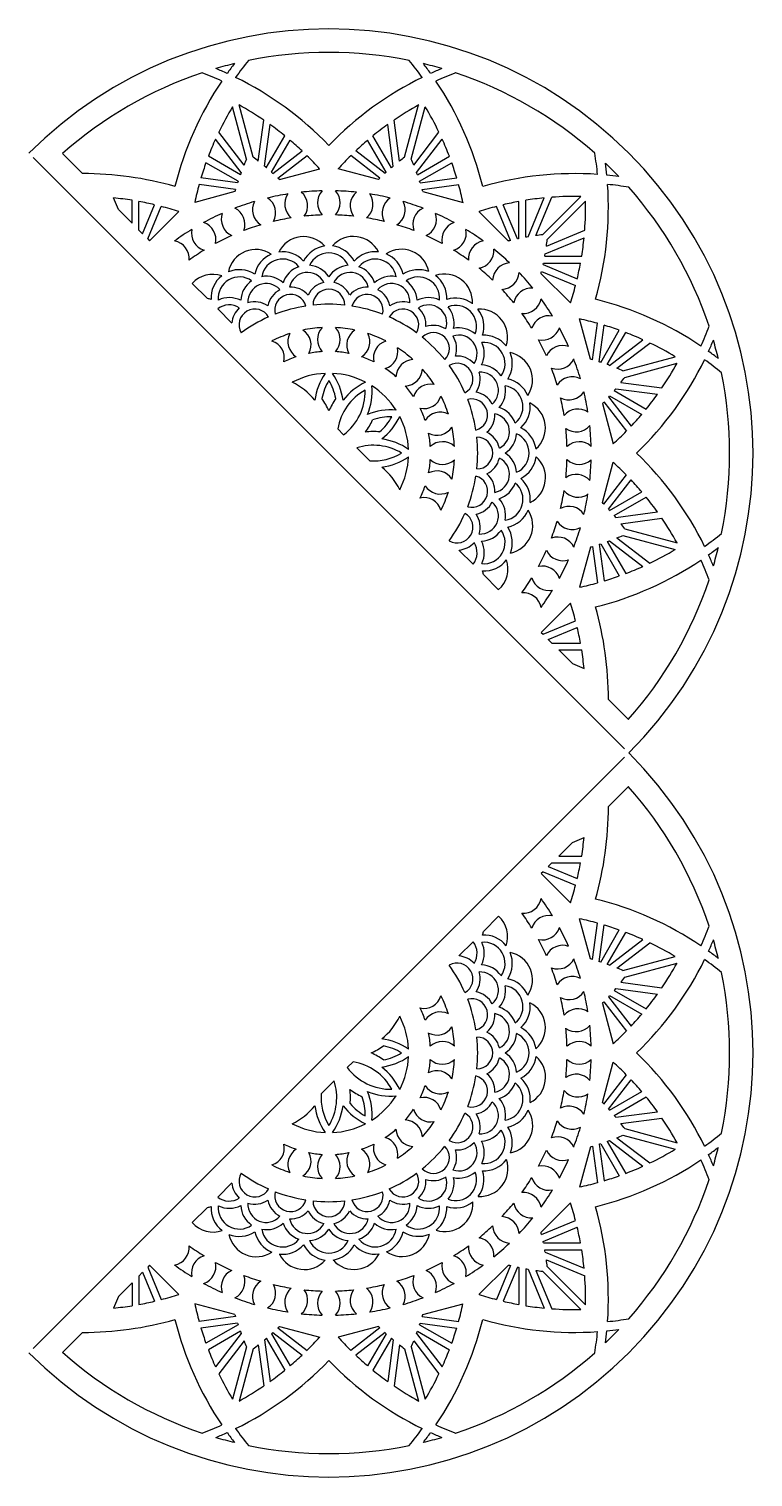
# Model space of a CAD drawing. Extents: x 44 to 292, y -3 to 245.
# Drawn here: x 167.8 to 291.6, y -2.9 to 244.7 of the extents above; entities that cross this region are included whole.
import ezdxf

# ---------------------------------------------------------------- set-up
doc = ezdxf.new("R2010")
doc.units = 0
doc.layers.get('0').update_dxf_attribs({"linetype": 'CONTINUOUS'})

msp = doc.modelspace()

# ---------------------------------------------------------------- linework, layer by layer
for p, q in [((204.99, 222.43), (202.59, 231.38)), ((206.12, 222.73), (203.72, 231.68)), ((232.01, 222.73), (234.41, 231.68)), ((233.14, 222.43), (235.53, 231.38)), ((207, 222.06), (207.92, 229.1)), ((208.06, 221.2), (209, 228.34)), ((230.07, 221.2), (229.13, 228.34)), ((231.13, 222.06), (230.21, 229.1)), ((204.08, 220.13), (199.69, 225.85)), ((204.57, 221.41), (200.25, 227.04)), ((208.37, 220.94), (211.53, 226.41)), ((209.27, 220.16), (212.44, 225.65)), ((228.86, 220.16), (225.69, 225.65)), ((229.76, 220.94), (226.6, 226.41)), ((233.56, 221.41), (237.88, 227.04)), ((234.05, 220.13), (238.44, 225.85)), ((173.54, 223.35), (176.95, 219.94)), ((203.94, 219.75), (198.47, 222.91)), ((209.46, 219.98), (214.48, 223.83)), ((210.33, 219.18), (215.33, 223.01)), ((227.8, 219.18), (222.8, 223.01)), ((228.67, 219.98), (223.65, 223.83)), ((234.19, 219.75), (239.66, 222.91)), ((168.53, 222.7), (269.6, 121.63)), ((203.55, 218.62), (198.05, 221.8)), ((210.61, 218.91), (217.49, 220.75)), ((227.52, 218.91), (220.64, 220.75)), ((234.58, 218.62), (240.07, 221.8)), ((203.12, 217.25), (196.88, 218.07)), ((203.47, 218.38), (197.2, 219.2)), ((234.66, 218.38), (240.92, 219.2)), ((235.01, 217.25), (241.25, 218.07)), ((183.08, 213.81), (182.26, 215.79)), ((185.42, 211.47), (185.42, 215.38)), ((203.01, 216.88), (196.14, 215.03)), ((235.12, 216.88), (241.99, 215.03)), ((252.71, 209.06), (252.71, 215.38)), ((253.11, 209.13), (255.87, 215.79)), ((254.46, 209.34), (257.18, 215.9)), ((255.56, 209.49), (262.11, 216.03)), ((183.08, 213.81), (185.42, 211.47)), ((186.59, 210.3), (186.59, 215.18)), ((187.21, 209.67), (189.26, 214.62)), ((188.11, 208.78), (190.41, 214.33)), ((188.42, 208.47), (193.4, 213.46)), ((249.76, 208.42), (244.72, 213.46)), ((250.13, 208.51), (247.72, 214.33)), ((251.29, 208.78), (248.87, 214.62)), ((251.54, 208.83), (251.54, 215.18)), ((256.38, 208.66), (262.93, 215.21)), ((186.59, 210.3), (187.21, 209.67)), ((188.11, 208.78), (188.42, 208.47)), ((256.03, 206.21), (262.68, 208.97)), ((256.24, 207.56), (262.8, 210.28)), ((255.96, 205.81), (262.28, 205.81)), ((255.41, 203.23), (261.23, 200.82)), ((255.67, 204.39), (261.51, 201.97)), ((255.73, 204.64), (262.08, 204.64)), ((195.71, 201.18), (198.31, 198.57)), ((255.32, 202.86), (260.35, 197.83)), ((200.08, 196.81), (202.48, 194.4)), ((263.77, 188.22), (261.93, 195.09)), ((264.14, 188.11), (264.97, 194.35)), ((265.28, 187.76), (266.1, 194.03)), ((265.52, 187.68), (268.7, 193.18)), ((266.65, 187.29), (269.81, 192.77)), ((267.03, 187.15), (272.75, 191.54)), ((268.31, 186.66), (273.94, 190.98)), ((269.33, 186.24), (278.27, 188.64)), ((269.63, 185.11), (278.58, 187.51)), ((268.96, 184.23), (276, 183.31)), ((266.08, 180.9), (269.91, 175.9)), ((266.88, 181.77), (270.73, 176.75)), ((267.05, 181.96), (272.55, 178.79)), ((267.84, 182.86), (273.31, 179.7)), ((268.1, 183.17), (275.24, 182.23)), ((265.81, 180.62), (267.65, 173.74)), ((220.58, 176.31), (221.58, 175.3)), ((223.82, 173.07), (226.05, 170.84)), ((265.81, 163.71), (267.65, 170.59)), ((266.08, 163.43), (269.91, 168.43)), ((266.88, 162.56), (270.73, 167.58)), ((267.05, 162.37), (272.55, 165.54)), ((267.84, 161.47), (273.31, 164.63)), ((268.1, 161.16), (275.24, 162.1)), ((268.96, 160.1), (276, 161.02)), ((269.63, 159.22), (278.58, 156.82)), ((263.77, 156.11), (261.93, 149.24)), ((264.14, 156.22), (264.97, 149.98)), ((265.28, 156.57), (266.1, 150.31)), ((265.52, 156.65), (268.7, 151.16)), ((266.65, 157.04), (269.81, 151.57)), ((267.03, 157.18), (272.75, 152.79)), ((268.31, 157.67), (273.94, 153.35)), ((269.33, 158.09), (278.27, 155.7)), ((241.3, 155.58), (243.7, 153.18)), ((245.47, 151.42), (248.06, 148.82)), ((255.37, 141.52), (260.35, 146.51)), ((255.37, 141.52), (255.68, 141.21)), ((255.68, 141.21), (261.23, 143.51)), ((256.57, 140.31), (261.51, 142.36)), ((256.57, 140.31), (257.2, 139.69)), ((257.2, 139.69), (262.08, 139.69)), ((258.37, 138.52), (260.7, 136.18)), ((258.37, 138.52), (262.28, 138.52)), ((260.7, 136.18), (262.68, 135.36)), ((266.84, 130.05), (270.25, 126.64)), ((269.6, 120.17), (168.53, 19.1)), ((270.25, 115.16), (266.84, 111.75)), ((260.7, 105.62), (262.68, 106.44)), ((260.7, 105.62), (258.37, 103.28)), ((257.2, 102.11), (256.57, 101.49)), ((257.2, 102.11), (262.08, 102.11)), ((258.37, 103.28), (262.28, 103.28)), ((255.68, 100.59), (255.37, 100.28)), ((255.37, 100.28), (260.35, 95.3)), ((255.68, 100.59), (261.23, 98.29)), ((256.57, 101.49), (261.51, 99.44)), ((248.08, 92.99), (245.47, 90.39)), ((263.77, 85.69), (261.93, 92.56)), ((264.14, 85.58), (264.97, 91.82)), ((265.28, 85.23), (266.1, 91.5)), ((265.52, 85.15), (268.7, 90.65)), ((266.65, 84.76), (269.81, 90.23)), ((243.7, 88.62), (241.3, 86.22)), ((267.03, 84.62), (272.75, 89.01)), ((268.31, 84.13), (273.94, 88.45)), ((269.33, 83.71), (278.27, 86.11)), ((269.63, 82.58), (278.58, 84.98)), ((268.96, 81.7), (276, 80.78)), ((266.88, 79.24), (270.73, 74.22)), ((267.05, 79.43), (272.55, 76.26)), ((267.84, 80.33), (273.31, 77.17)), ((268.1, 80.64), (275.24, 79.7)), ((265.81, 78.09), (267.65, 71.21)), ((266.08, 78.37), (269.91, 73.37)), ((223.21, 68.12), (222.2, 67.12)), ((265.81, 61.18), (267.65, 68.06)), ((219.97, 64.88), (217.74, 62.65)), ((266.08, 60.9), (269.91, 65.9)), ((266.88, 60.03), (270.73, 65.05)), ((267.05, 59.84), (272.55, 63.01)), ((267.84, 58.94), (273.31, 62.1)), ((268.1, 58.63), (275.24, 59.57)), ((268.96, 57.57), (276, 58.49)), ((266.65, 54.51), (269.81, 49.04)), ((267.03, 54.65), (272.75, 50.26)), ((268.31, 55.14), (273.94, 50.82)), ((269.33, 55.56), (278.27, 53.17)), ((269.63, 56.69), (278.58, 54.29)), ((263.77, 53.58), (261.93, 46.71)), ((264.14, 53.69), (264.97, 47.45)), ((265.28, 54.04), (266.1, 47.77)), ((265.52, 54.12), (268.7, 48.63)), ((202.48, 47.4), (200.08, 45)), ((198.31, 43.23), (195.72, 40.64)), ((255.32, 38.94), (260.35, 43.98)), ((255.41, 38.57), (261.23, 40.98)), ((255.67, 37.41), (261.51, 39.83)), ((255.73, 37.16), (262.08, 37.16)), ((255.96, 35.99), (262.28, 35.99)), ((256.03, 35.59), (262.68, 32.83)), ((188.42, 33.33), (188.11, 33.02)), ((188.11, 33.02), (190.41, 27.47)), ((188.42, 33.33), (193.4, 28.35)), ((249.76, 33.38), (244.72, 28.35)), ((250.13, 33.29), (247.72, 27.47)), ((251.29, 33.03), (248.87, 27.19)), ((251.54, 32.97), (251.54, 26.62)), ((252.71, 32.74), (252.71, 26.42)), ((253.11, 32.67), (255.87, 26.02)), ((254.46, 32.46), (257.18, 25.9)), ((255.56, 32.32), (262.11, 25.77)), ((256.24, 34.24), (262.8, 31.52)), ((256.38, 33.14), (262.93, 26.59)), ((185.42, 30.33), (183.08, 28)), ((185.42, 30.33), (185.42, 26.42)), ((187.21, 32.13), (186.59, 31.5)), ((186.59, 31.5), (186.59, 26.62)), ((187.21, 32.13), (189.26, 27.19)), ((183.08, 28), (182.26, 26.02)), ((203.01, 24.93), (196.14, 26.77)), ((235.12, 24.93), (241.99, 26.77)), ((203.12, 24.56), (196.88, 23.73)), ((203.47, 23.42), (197.2, 22.6)), ((203.55, 23.18), (198.05, 20)), ((210.33, 22.62), (215.33, 18.79)), ((210.61, 22.89), (217.49, 21.05)), ((227.52, 22.89), (220.64, 21.05)), ((227.8, 22.62), (222.8, 18.79)), ((234.58, 23.18), (240.07, 20)), ((234.66, 23.42), (240.92, 22.6)), ((235.01, 24.56), (241.25, 23.73)), ((176.95, 21.86), (173.54, 18.45)), ((203.94, 22.05), (198.47, 18.89)), ((204.08, 21.67), (199.69, 15.95)), ((204.57, 20.39), (200.25, 14.76)), ((208.06, 20.6), (209, 13.46)), ((208.37, 20.86), (211.53, 15.39)), ((209.27, 21.64), (212.44, 16.15)), ((209.46, 21.82), (214.48, 17.97)), ((228.67, 21.82), (223.65, 17.97)), ((228.86, 21.64), (225.69, 16.15)), ((229.76, 20.86), (226.6, 15.39)), ((230.07, 20.6), (229.13, 13.46)), ((233.56, 20.39), (237.88, 14.76)), ((234.05, 21.67), (238.44, 15.95)), ((234.19, 22.05), (239.66, 18.89)), ((204.99, 19.37), (202.59, 10.43)), ((206.12, 19.07), (203.72, 10.12)), ((207, 19.74), (207.92, 12.7)), ((231.13, 19.74), (230.21, 12.7)), ((232.01, 19.07), (234.41, 10.12)), ((233.14, 19.37), (235.53, 10.43))]:
    msp.add_line(p, q)
for centre, radius, start, end in [((219.06, 172.17), 72.5, 315, 135), ((219.06, 172.17), 68.5, 78.4415, 101.5585), ((219.06, 172.17), 68.5, 103.6366, 106.3634), ((178.05, 185.2), 56.99, 65.5105, 67.6028), ((248.06, 203.96), 56.99, 142.3972, 144.4895), ((248.06, 203.96), 55.43, 140.4239, 144.199), ((190.06, 203.96), 55.43, 35.801, 39.5761), ((219.06, 172.17), 68.5, 73.6366, 76.3634), ((190.06, 203.96), 56.99, 35.5105, 37.6028), ((260.08, 185.2), 56.99, 112.3972, 114.4895), ((219.06, 172.17), 68.5, 108.4415, 131.6524), ((248.06, 203.96), 56.99, 146.0813, 166.0267), ((178.05, 185.2), 55.43, 65.801, 69.5761), ((178.05, 185.2), 56.99, 43.9733, 63.9187), ((260.08, 185.2), 56.99, 116.0813, 136.0267), ((260.08, 185.2), 55.43, 110.4239, 114.199), ((190.06, 203.96), 56.99, 13.9733, 33.9187), ((219.06, 172.17), 68.5, 48.4415, 71.5585), ((248.06, 203.96), 53.09, 148.9132, 154.2358), ((178.05, 185.2), 53.09, 55.7642, 61.0868), ((260.08, 185.2), 53.09, 118.9132, 124.2358), ((190.06, 203.96), 53.09, 25.7642, 31.0868), ((178.05, 185.2), 53.09, 50.908, 54.3439), ((260.08, 185.2), 53.09, 125.6561, 129.092), ((248.06, 203.96), 53.09, 155.6561, 159.092), ((178.05, 185.2), 53.09, 46.6818, 49.6292), ((260.08, 185.2), 53.09, 130.3708, 133.3182), ((190.06, 203.96), 53.09, 20.908, 24.3439), ((178.05, 185.2), 53.09, 42.0352, 45.4073), ((260.08, 185.2), 53.09, 134.5927, 137.9648), ((209.85, 214.2), 55.43, 5.801, 9.5761), ((248.06, 203.96), 53.09, 160.3708, 163.3182), ((248.06, 203.96), 46.87, 156.7907, 158.1421), ((178.05, 185.2), 46.87, 51.8579, 53.2093), ((178.05, 185.2), 46.87, 49.6871, 50.1834), ((260.08, 185.2), 46.87, 129.8166, 130.3129), ((260.08, 185.2), 46.87, 126.7907, 128.1421), ((190.06, 203.96), 46.87, 21.8579, 23.2093), ((190.06, 203.96), 53.09, 16.6818, 19.6292), ((219.06, 172.17), 68.5, 43.6366, 46.3634), ((209.85, 214.2), 56.99, 5.5105, 7.6028), ((177.03, 162.95), 56.99, 73.9733, 90.0794), ((248.06, 203.96), 53.09, 164.5927, 167.9648), ((248.06, 203.96), 46.87, 161.7678, 162.0849), ((248.06, 203.96), 46.87, 159.8166, 160.3129), ((178.05, 185.2), 46.87, 47.9151, 48.2322), ((178.05, 185.2), 46.87, 45.9945, 46.4664), ((260.08, 185.2), 46.87, 133.5336, 134.0055), ((260.08, 185.2), 46.87, 131.7678, 132.0849), ((190.06, 203.96), 46.87, 19.6871, 20.1834), ((190.06, 203.96), 46.87, 17.9151, 18.2322), ((190.06, 203.96), 53.09, 12.0352, 15.4073), ((261.1, 162.95), 56.99, 86.0813, 106.0267), ((209.85, 214.2), 56.99, 343.9733, 3.9187), ((261.1, 162.95), 56.99, 82.3972, 84.4895), ((261.1, 162.95), 55.43, 80.4239, 84.199), ((177.03, 162.95), 53.09, 80.908, 84.3439), ((248.06, 203.96), 46.87, 163.5336, 164.0055), ((219.06, 172.17), 44.84, 98.9696, 103.5304), ((206.92, 213.21), 3.05, 332.0794, 57.1496), ((214.58, 214.73), 3.05, 145.3504, 230.4206), ((219.06, 172.17), 44.84, 91.4696, 96.0304), ((212.38, 214.44), 3.05, 324.5794, 49.6496), ((220.17, 214.95), 3.05, 137.8504, 222.9206), ((217.95, 214.95), 3.05, 317.0794, 42.1496), ((219.06, 172.17), 44.84, 83.9696, 88.5304), ((225.75, 214.44), 3.05, 130.3504, 215.4206), ((223.55, 214.73), 3.05, 309.5794, 34.6496), ((219.06, 172.17), 44.84, 76.4696, 81.0304), ((231.21, 213.21), 3.05, 122.8504, 207.9206), ((190.06, 203.96), 46.87, 15.9945, 16.4664), ((261.1, 162.95), 53.09, 95.6561, 99.092), ((261.1, 162.95), 53.09, 88.9132, 94.2358), ((219.06, 172.17), 68.5, 18.4415, 41.5585), ((177.03, 162.95), 53.09, 76.6818, 79.6292), ((177.03, 162.95), 53.09, 72.0352, 75.4073), ((219.06, 172.17), 44.84, 113.9696, 118.5304), ((203.72, 212.12), 3.05, 160.3504, 245.4206), ((219.06, 172.17), 44.84, 106.4696, 111.0304), ((201.67, 211.27), 3.05, 339.5794, 64.6496), ((209.06, 213.78), 3.05, 152.8504, 237.9206), ((229.07, 213.78), 3.05, 302.0794, 27.1496), ((219.06, 172.17), 44.84, 68.9696, 73.5304), ((236.46, 211.27), 3.05, 115.3504, 200.4206), ((234.41, 212.12), 3.05, 294.5794, 19.6496), ((219.06, 172.17), 44.84, 61.4696, 66.0304), ((261.1, 162.95), 53.09, 104.5927, 107.9648), ((261.1, 162.95), 53.09, 100.3708, 103.3182), ((209.85, 214.2), 53.09, 355.7642, 1.0868), ((219.06, 172.17), 44.84, 121.4696, 126.0304), ((198.63, 209.77), 3.05, 167.8504, 252.9206), ((196.71, 208.66), 3.05, 347.0794, 72.1496), ((219.06, 172.17), 40.72, 106.5794, 110.9206), ((219.06, 172.17), 40.72, 99.0794, 103.4206), ((219.06, 172.17), 40.72, 91.5794, 95.9206), ((219.06, 172.17), 40.72, 84.0794, 88.4206), ((219.06, 172.17), 40.72, 76.5794, 80.9206), ((219.06, 172.17), 40.72, 69.0794, 73.4206), ((241.42, 208.66), 3.05, 107.8504, 192.9206), ((239.5, 209.77), 3.05, 287.0794, 12.1496), ((219.06, 172.17), 44.84, 53.9696, 58.5304), ((192.14, 205.43), 3.05, 354.5794, 79.6496), ((219.06, 172.17), 40.72, 114.0794, 118.4206), ((214.77, 204.41), 4.77, 41.3623, 153.6272), ((223.26, 204.43), 4.77, 26.3623, 138.6272), ((219.06, 172.17), 40.72, 61.5794, 65.9206), ((245.99, 205.43), 3.05, 100.3504, 185.4206), ((261.1, 162.95), 46.87, 103.5336, 104.0055), ((261.1, 162.95), 46.87, 101.7678, 102.0849), ((261.1, 162.95), 46.87, 99.8166, 100.3129), ((261.1, 162.95), 46.87, 96.7907, 98.1421), ((209.85, 214.2), 46.87, 351.8579, 353.2093), ((209.85, 214.2), 53.09, 350.908, 354.3439), ((219.06, 172.17), 40.72, 121.5794, 125.9206), ((206.57, 202.2), 4.77, 56.3623, 168.6272), ((211.14, 201.73), 4.85, 113.5144, 167.9795), ((211.14, 201.73), 4.85, 42.0205, 97.7112), ((219.06, 202.77), 4.85, 98.5144, 152.9795), ((219.06, 202.77), 3.61, 24.3571, 155.6429), ((219.06, 202.77), 4.85, 27.0205, 82.7112), ((226.99, 201.73), 4.85, 83.5144, 137.9795), ((231.47, 202.24), 4.77, 11.3623, 123.6272), ((226.99, 201.73), 4.85, 12.0205, 67.7112), ((219.06, 172.17), 40.72, 54.0794, 58.4206), ((244.23, 206.78), 3.05, 279.5794, 4.6496), ((219.06, 172.17), 44.84, 46.4696, 51.0304), ((209.85, 214.2), 46.87, 349.6871, 350.1834), ((203.76, 198.67), 4.85, 57.0205, 112.7112), ((211.14, 201.73), 3.61, 39.3571, 170.6429), ((215.41, 199.9), 4.38, 109.7912, 161.4791), ((215.41, 199.9), 3.14, 26.8826, 168.1174), ((215.41, 199.9), 4.38, 33.5209, 85.2088), ((222.71, 199.9), 4.38, 94.7912, 146.4791), ((222.71, 199.9), 3.14, 11.8826, 153.1174), ((226.99, 201.73), 3.61, 9.3571, 140.6429), ((222.71, 199.9), 4.38, 18.5209, 70.2088), ((234.37, 198.67), 4.85, 68.5144, 122.9795), ((219.06, 172.17), 40.72, 46.5794, 50.9206), ((250.1, 201.63), 3.05, 92.8504, 177.9206), ((248.53, 203.2), 3.05, 272.0794, 357.1496), ((219.06, 172.17), 44.84, 38.9696, 43.5304), ((209.85, 214.2), 46.87, 345.9945, 346.4664), ((209.85, 214.2), 46.87, 347.9151, 348.2322), ((209.85, 214.2), 53.09, 346.6818, 349.6292), ((199.22, 197.95), 4.77, 71.3623, 137.3413), ((203.76, 198.67), 4.85, 128.5144, 182.9795), ((203.76, 198.67), 3.61, 54.3571, 185.6429), ((208.36, 198.01), 4.38, 124.7912, 176.4791), ((208.36, 198.01), 3.14, 41.8826, 183.1174), ((208.36, 198.01), 4.38, 48.5209, 100.2088), ((212.52, 196.59), 3.95, 40.8453, 92.5277), ((219.06, 197.46), 3.95, 102.4723, 154.1547), ((219.06, 197.46), 3.95, 25.8453, 77.5277), ((225.61, 196.59), 3.95, 87.4723, 139.1547), ((229.77, 198.01), 4.38, 79.7912, 131.4791), ((229.77, 198.01), 3.14, 356.8826, 138.1174), ((234.37, 198.67), 3.61, 354.3571, 125.6429), ((229.77, 198.01), 4.38, 3.5209, 55.2088), ((238.83, 198.01), 4.77, 356.3623, 108.6272), ((234.37, 198.67), 4.85, 357.0205, 52.7112), ((209.85, 214.2), 53.09, 342.0352, 345.4073), ((197.42, 193.81), 4.85, 72.0205, 79.4136), ((202.04, 194.36), 4.38, 63.5209, 115.2088), ((212.52, 196.59), 3.95, 117.4723, 169.1547), ((212.52, 196.59), 2.71, 15.0842, 194.9158), ((219.06, 197.46), 2.71, 0.0842, 179.9158), ((225.61, 196.59), 2.71, 345.0842, 164.9158), ((225.61, 196.59), 3.95, 10.8453, 62.5277), ((236.09, 194.36), 4.38, 64.7912, 116.4791), ((240.71, 193.81), 4.85, 53.5144, 107.9795), ((219.06, 172.17), 40.72, 39.0794, 43.4206), ((253.68, 197.33), 3.05, 85.3504, 170.4206), ((252.33, 199.09), 3.05, 264.5794, 349.6496), ((219.06, 172.17), 44.84, 31.4696, 36.0304), ((250.86, 143.17), 56.99, 56.0813, 76.0267), ((202.04, 194.36), 3.14, 56.8826, 128.6043), ((206.42, 194.07), 3.95, 132.4723, 175.1028), ((206.42, 194.07), 2.71, 30.0842, 209.9158), ((206.42, 194.07), 3.95, 55.8453, 107.5277), ((219.06, 172.17), 25.44, 98.8875, 111.1125), ((219.06, 172.17), 25.44, 83.8875, 96.1125), ((219.06, 172.17), 25.44, 68.8875, 81.1125), ((231.71, 194.07), 2.71, 330.0842, 149.9158), ((231.71, 194.07), 3.95, 72.4723, 124.1547), ((236.09, 194.36), 3.14, 341.8826, 123.1174), ((231.71, 194.07), 3.95, 355.8453, 47.5277), ((240.71, 193.81), 3.61, 339.3571, 110.6429), ((236.09, 194.36), 4.38, 348.5209, 40.2088), ((244.84, 192.01), 4.77, 341.3623, 93.6272), ((240.71, 193.81), 4.85, 342.0205, 37.7112), ((219.06, 172.17), 40.72, 31.5794, 35.9206), ((256.67, 192.6), 3.05, 77.8504, 162.9206), ((219.06, 172.17), 25.44, 113.8875, 126.1125), ((219.06, 172.17), 21.49, 93.0678, 101.9322), ((212.97, 190.63), 3.05, 332.0794, 57.1496), ((220.17, 191.58), 3.05, 137.8504, 222.9206), ((217.95, 191.58), 3.05, 317.0794, 42.1496), ((219.06, 172.17), 21.49, 78.0678, 86.9322), ((225.16, 190.63), 3.05, 122.8504, 207.9206), ((219.06, 172.17), 25.44, 53.8875, 66.1125), ((236.95, 190.05), 3.95, 57.4723, 109.1547), ((241.25, 189.19), 4.38, 49.7912, 101.4791), ((255.56, 194.52), 3.05, 257.0794, 342.1496), ((219.06, 172.17), 44.84, 23.9696, 28.5304), ((250.86, 143.17), 53.09, 74.5927, 77.9648), ((250.86, 143.17), 53.09, 70.3708, 73.3182), ((232.1, 213.18), 55.43, 335.801, 339.5761), ((219.06, 172.17), 21.49, 108.0678, 116.9322), ((208.4, 188.42), 3.05, 347.0794, 72.1496), ((215.11, 191.21), 3.05, 152.8504, 237.9206), ((223.02, 191.21), 3.05, 302.0794, 27.1496), ((219.06, 172.17), 21.49, 63.0678, 71.9322), ((229.73, 188.42), 3.05, 107.8504, 192.9206), ((236.95, 190.05), 2.71, 315.0842, 134.9158), ((219.06, 172.17), 25.44, 38.8875, 51.1125), ((241.25, 189.19), 3.14, 326.8826, 108.1174), ((236.95, 190.05), 3.95, 340.8453, 32.5277), ((241.25, 189.19), 4.38, 333.5209, 25.2088), ((245.57, 187.47), 3.61, 324.3571, 95.6429), ((245.57, 187.47), 4.85, 38.5144, 92.9795), ((219.06, 172.17), 40.72, 24.0794, 28.4206), ((250.86, 143.17), 53.09, 65.6561, 69.092), ((250.86, 143.17), 53.09, 58.9132, 64.2358), ((232.1, 213.18), 56.99, 335.5105, 337.6028), ((219.06, 172.17), 68.5, 13.6366, 16.3634), ((219.06, 172.17), 17.38, 108.7038, 116.2962), ((219.06, 172.17), 17.38, 93.7038, 101.2962), ((219.06, 172.17), 17.38, 78.7038, 86.2962), ((219.06, 172.17), 17.38, 63.7038, 71.2962), ((227.81, 189.53), 3.05, 287.0794, 12.1496), ((233.58, 185.11), 3.05, 92.8504, 177.9206), ((219.06, 172.17), 21.49, 48.0678, 56.9322), ((240.97, 184.81), 3.95, 42.4723, 94.1547), ((245.57, 187.47), 4.85, 327.0205, 22.7112), ((249.1, 184.66), 4.77, 326.3623, 78.6272), ((259.02, 187.51), 3.05, 70.3504, 155.4206), ((258.17, 189.56), 3.05, 249.5794, 334.6496), ((219.06, 172.17), 44.84, 16.4696, 21.0304), ((250.86, 143.17), 46.87, 73.5336, 74.0055), ((232.1, 213.18), 56.99, 313.9733, 333.9187), ((250.86, 143.17), 55.43, 50.4239, 54.199), ((250.86, 143.17), 56.99, 52.3972, 54.4895), ((219.06, 172.17), 13.64, 92.6027, 117.3973), ((227.05, 179.77), 10.5, 145.0237, 172.2148), ((219.06, 172.17), 13.64, 62.6027, 87.3973), ((211.08, 179.77), 10.5, 7.7852, 34.9763), ((219.06, 172.17), 17.38, 48.7038, 56.2962), ((232.01, 186.68), 3.05, 272.0794, 357.1496), ((219.06, 172.17), 21.49, 33.0678, 41.9322), ((240.97, 184.81), 2.71, 300.0842, 119.9158), ((219.06, 172.17), 25.44, 23.8875, 36.1125), ((240.97, 184.81), 3.95, 325.8453, 17.5277), ((244.9, 182.87), 3.14, 311.8826, 93.1174), ((244.9, 182.87), 4.38, 34.7912, 86.4791), ((219.06, 172.17), 40.72, 16.5794, 20.9206), ((250.86, 143.17), 46.87, 71.7678, 72.0849), ((250.86, 143.17), 46.87, 69.8166, 70.3129), ((250.86, 143.17), 46.87, 66.7907, 68.1421), ((232.1, 213.18), 53.09, 325.7642, 331.0868), ((219.06, 172.17), 68.5, 348.4415, 11.5585), ((208.35, 174.76), 10.5, 37.7852, 64.9763), ((227.05, 179.77), 9.33, 148.8254, 169.3691), ((211.08, 179.77), 9.33, 10.6309, 31.1746), ((229.78, 174.76), 10.5, 115.0237, 142.2148), ((215.95, 182.74), 10.5, 337.7852, 4.9763), ((219.06, 172.17), 13.64, 32.6027, 57.3973), ((219.06, 172.17), 17.38, 33.7038, 41.2962), ((236.43, 180.91), 3.05, 77.8504, 162.9206), ((244.9, 182.87), 4.38, 318.5209, 10.2088), ((248.63, 180.09), 3.61, 309.3571, 80.6429), ((248.63, 180.09), 4.85, 23.5144, 77.9795), ((260.68, 182.17), 3.05, 62.8504, 147.9206), ((232.1, 213.18), 46.87, 321.8579, 323.2093), ((208.35, 174.76), 11.67, 23.2917, 35.2403), ((229.78, 174.76), 11.67, 144.7597, 156.7083), ((229.78, 174.76), 9.33, 118.8254, 170.4482), ((215.95, 182.74), 9.33, 307.1211, 1.1746), ((235.32, 182.83), 3.05, 257.0794, 342.1496), ((219.06, 172.17), 21.49, 18.0678, 26.9322), ((243.49, 178.71), 2.71, 285.0842, 104.9158), ((219.06, 172.17), 25.44, 8.8875, 21.1125), ((243.49, 178.71), 3.95, 27.4723, 79.1547), ((248.63, 180.09), 4.85, 312.0205, 7.7112), ((251.31, 176.46), 4.77, 311.3623, 63.6272), ((260.1, 184.31), 3.05, 242.0794, 327.1496), ((219.06, 172.17), 40.72, 9.0794, 13.4206), ((219.06, 172.17), 44.84, 8.9696, 13.5304), ((232.1, 213.18), 46.87, 315.9945, 316.4664), ((232.1, 213.18), 46.87, 317.9151, 318.2322), ((232.1, 213.18), 46.87, 319.6871, 320.1834), ((232.1, 213.18), 53.09, 320.908, 324.3439), ((229.64, 169.05), 10.5, 85.0237, 112.2148), ((229.64, 169.05), 9.33, 88.8254, 109.3691), ((221.66, 182.88), 9.33, 310.6309, 331.1746), ((221.66, 182.88), 10.5, 307.7852, 334.9763), ((219.06, 172.17), 13.64, 2.6027, 27.3973), ((219.06, 172.17), 17.38, 18.7038, 26.2962), ((238.1, 176.12), 3.05, 62.8504, 147.9206), ((243.49, 178.71), 3.95, 310.8453, 2.5277), ((246.79, 175.82), 3.14, 296.8826, 78.1174), ((246.79, 175.82), 4.38, 19.7912, 71.4791), ((261.63, 176.65), 3.05, 55.3504, 140.4206), ((232.1, 213.18), 53.09, 316.6818, 319.6292), ((215.95, 182.74), 11.67, 323.2917, 335.2403), ((226.67, 164.18), 11.67, 84.7597, 96.7083), ((237.53, 178.26), 3.05, 242.0794, 327.1496), ((219.06, 172.17), 21.49, 3.0678, 11.9322), ((249.67, 172.17), 4.85, 8.5144, 62.9795), ((261.34, 178.85), 3.05, 234.5794, 319.6496), ((219.06, 172.17), 40.72, 1.5794, 5.9206), ((219.06, 172.17), 44.84, 1.4696, 6.0304), ((232.1, 213.18), 53.09, 312.0352, 315.4073), ((226.67, 164.18), 9.33, 58.8254, 107.78), ((226.67, 164.18), 10.5, 55.0237, 82.2148), ((219.06, 172.17), 17.38, 3.7038, 11.2962), ((238.48, 171.06), 3.05, 47.8504, 132.9206), ((244.35, 172.17), 2.71, 270.0842, 89.9158), ((219.06, 172.17), 25.44, 353.8875, 6.1125), ((244.35, 172.17), 3.95, 12.4723, 64.1547), ((246.79, 175.82), 4.38, 303.5209, 355.2088), ((249.67, 172.17), 3.61, 294.3571, 65.6429), ((261.85, 171.06), 3.05, 47.8504, 132.9206), ((226.67, 180.15), 9.33, 266.1853, 301.1746), ((226.67, 180.15), 10.5, 277.7852, 304.9763), ((219.06, 172.17), 13.64, 332.6027, 357.3973), ((219.06, 172.17), 17.38, 348.7038, 356.2962), ((238.48, 173.28), 3.05, 227.0794, 312.1496), ((219.06, 172.17), 21.49, 348.0678, 356.9322), ((244.35, 172.17), 3.95, 295.8453, 347.5277), ((246.79, 168.52), 3.14, 281.8826, 63.1174), ((246.79, 168.52), 4.38, 4.7912, 56.4791), ((249.67, 172.17), 4.85, 297.0205, 352.7112), ((251.33, 167.97), 4.77, 296.3623, 48.6272), ((219.06, 172.17), 40.72, 354.0794, 358.4206), ((261.85, 173.28), 3.05, 227.0794, 312.1496), ((219.06, 172.17), 44.84, 353.9696, 358.5304), ((232.1, 131.15), 56.99, 26.0813, 46.0267), ((221.66, 161.45), 10.5, 25.0237, 52.2148), ((237.53, 166.07), 3.05, 32.8504, 117.9206), ((243.49, 165.62), 3.95, 357.4723, 49.1547), ((261.34, 165.48), 3.05, 40.3504, 125.4206), ((232.1, 131.15), 53.09, 44.5927, 47.9648), ((219.06, 172.17), 17.38, 333.7038, 341.2962), ((238.1, 168.21), 3.05, 212.0794, 297.1496), ((243.49, 165.62), 2.71, 255.0842, 74.9158), ((219.06, 172.17), 25.44, 338.8875, 351.1125), ((246.79, 168.52), 4.38, 288.5209, 340.2088), ((248.63, 164.24), 3.61, 279.3571, 50.6429), ((248.63, 164.24), 4.85, 353.5144, 47.9795), ((232.1, 131.15), 53.09, 40.3708, 43.3182), ((235.32, 161.5), 3.05, 17.8504, 102.9206), ((219.06, 172.17), 21.49, 333.0678, 341.9322), ((243.49, 165.62), 3.95, 280.8453, 332.5277), ((244.9, 161.46), 3.14, 266.8826, 48.1174), ((244.9, 161.46), 4.38, 349.7912, 41.4791), ((219.06, 172.17), 40.72, 346.5794, 350.9206), ((261.63, 167.68), 3.05, 219.5794, 304.6496), ((219.06, 172.17), 44.84, 346.4696, 351.0304), ((232.1, 131.15), 46.87, 43.5336, 44.0055), ((232.1, 131.15), 53.09, 35.6561, 39.092), ((240.97, 159.52), 2.71, 240.0842, 59.9158), ((219.06, 172.17), 25.44, 323.8875, 336.1125), ((240.97, 159.52), 3.95, 342.4723, 34.1547), ((248.63, 164.24), 4.85, 282.0205, 337.7112), ((249.14, 159.76), 4.77, 281.3623, 33.6272), ((260.1, 160.02), 3.05, 32.8504, 117.9206), ((232.1, 131.15), 46.87, 41.7678, 42.0849), ((232.1, 131.15), 46.87, 39.8166, 40.3129), ((232.1, 131.15), 53.09, 28.9132, 34.2358), ((244.9, 161.46), 4.38, 273.5209, 325.2088), ((245.57, 156.86), 3.61, 264.3571, 35.6429), ((245.57, 156.86), 4.85, 338.5144, 32.9795), ((219.06, 172.17), 40.72, 339.0794, 343.4206), ((260.68, 162.16), 3.05, 212.0794, 297.1496), ((219.06, 172.17), 44.84, 338.9696, 343.5304), ((232.1, 131.15), 46.87, 36.7907, 38.1421), ((250.86, 201.17), 55.43, 305.801, 309.5761), ((240.97, 159.52), 3.95, 274.8972, 317.5277), ((241.25, 155.14), 3.14, 321.3957, 33.1174), ((241.25, 155.14), 4.38, 334.7912, 26.4791), ((258.17, 154.77), 3.05, 25.3504, 110.4206), ((250.86, 201.17), 46.87, 285.9945, 286.4664), ((250.86, 201.17), 46.87, 287.9151, 288.2322), ((250.86, 201.17), 46.87, 289.6871, 290.1834), ((250.86, 201.17), 46.87, 291.8579, 293.2093), ((250.86, 201.17), 56.99, 305.5105, 307.6028), ((219.06, 172.17), 68.5, 343.6366, 346.3634), ((245.57, 156.86), 4.85, 267.0205, 322.7112), ((244.91, 152.4), 4.77, 311.4161, 18.6272), ((219.06, 172.17), 40.72, 331.5794, 335.9206), ((259.02, 156.82), 3.05, 204.5794, 289.6496), ((219.06, 172.17), 44.84, 331.4696, 336.0304), ((250.86, 201.17), 56.99, 283.9733, 303.9187), ((250.86, 201.17), 53.09, 295.7642, 301.0868), ((232.1, 131.15), 55.43, 20.4239, 24.199), ((232.1, 131.15), 56.99, 22.3972, 24.4895), ((240.71, 150.52), 4.85, 10.5864, 17.9795), ((255.56, 149.81), 3.05, 17.8504, 102.9206), ((250.86, 201.17), 53.09, 286.6818, 289.6292), ((250.86, 201.17), 53.09, 290.908, 294.3439), ((219.06, 172.17), 40.72, 324.0794, 328.4206), ((256.67, 151.73), 3.05, 197.0794, 282.1496), ((219.06, 172.17), 44.84, 323.9696, 328.5304), ((250.86, 201.17), 53.09, 282.0352, 285.4073), ((219.06, 172.17), 68.5, 318.3476, 341.5585), ((252.33, 145.24), 3.05, 10.3504, 95.4206), ((209.85, 130.13), 53.09, 14.5927, 17.9648), ((209.85, 130.13), 56.99, 359.9206, 16.0267), ((209.85, 130.13), 53.09, 10.3708, 13.3182), ((209.85, 130.13), 53.09, 5.6561, 9.092), ((219.06, 69.64), 72.5, 225, 45), ((219.06, 69.64), 68.5, 18.4415, 41.6524), ((209.85, 111.67), 56.99, 343.9733, 0.0794), ((209.85, 111.67), 53.09, 350.908, 354.3439), ((209.85, 111.67), 53.09, 346.6818, 349.6292), ((209.85, 111.67), 53.09, 342.0352, 345.4073), ((252.33, 96.56), 3.05, 264.5794, 349.6496), ((219.06, 69.64), 44.84, 31.4696, 36.0304), ((250.86, 40.64), 56.99, 56.0813, 76.0267), ((244.84, 89.48), 4.77, 341.3623, 47.3413), ((219.06, 69.64), 40.72, 31.5794, 35.9206), ((256.67, 90.07), 3.05, 77.8504, 162.9206), ((250.86, 40.64), 53.09, 74.5927, 77.9648), ((240.71, 91.28), 4.85, 342.0205, 349.4136), ((245.57, 84.94), 4.85, 38.5144, 92.9795), ((255.56, 91.99), 3.05, 257.0794, 342.1496), ((219.06, 69.64), 44.84, 23.9696, 28.5304), ((250.86, 40.64), 53.09, 70.3708, 73.3182), ((250.86, 40.64), 53.09, 65.6561, 69.092), ((232.1, 110.65), 55.43, 335.801, 339.5761), ((241.25, 86.66), 3.14, 326.8826, 38.6043), ((241.25, 86.66), 4.38, 333.5209, 25.2088), ((245.57, 84.94), 3.61, 324.3571, 95.6429), ((245.57, 84.94), 4.85, 327.0205, 22.7112), ((249.1, 82.13), 4.77, 326.3623, 78.6272), ((219.06, 69.64), 40.72, 24.0794, 28.4206), ((259.02, 84.98), 3.05, 70.3504, 155.4206), ((250.86, 40.64), 53.09, 58.9132, 64.2358), ((232.1, 110.65), 56.99, 335.5105, 337.6028), ((250.86, 40.64), 56.99, 52.3972, 54.4895), ((219.06, 69.64), 68.5, 13.6366, 16.3634), ((240.97, 82.28), 2.71, 300.0842, 119.9158), ((219.06, 69.64), 25.44, 23.8875, 36.1125), ((240.97, 82.28), 3.95, 42.4723, 85.1028), ((244.9, 80.34), 4.38, 34.7912, 86.4791), ((258.17, 87.03), 3.05, 249.5794, 334.6496), ((219.06, 69.64), 40.72, 16.5794, 20.9206), ((219.06, 69.64), 44.84, 16.4696, 21.0304), ((250.86, 40.64), 46.87, 73.5336, 74.0055), ((250.86, 40.64), 46.87, 71.7678, 72.0849), ((250.86, 40.64), 46.87, 69.8166, 70.3129), ((232.1, 110.65), 56.99, 313.9733, 333.9187), ((232.1, 110.65), 53.09, 325.7642, 331.0868), ((250.86, 40.64), 55.43, 50.4239, 54.199), ((240.97, 82.28), 3.95, 325.8453, 17.5277), ((244.9, 80.34), 3.14, 311.8826, 93.1174), ((248.63, 77.56), 4.85, 23.5144, 77.9795), ((260.68, 79.64), 3.05, 62.8504, 147.9206), ((250.86, 40.64), 46.87, 66.7907, 68.1421), ((232.1, 110.65), 46.87, 321.8579, 323.2093), ((219.06, 69.64), 68.5, 348.4415, 11.5585), ((235.32, 80.3), 3.05, 257.0794, 342.1496), ((219.06, 69.64), 21.49, 18.0678, 26.9322), ((243.49, 76.18), 3.95, 27.4723, 79.1547), ((244.9, 80.34), 4.38, 318.5209, 10.2088), ((248.63, 77.56), 3.61, 309.3571, 80.6429), ((260.1, 81.78), 3.05, 242.0794, 327.1496), ((219.06, 69.64), 44.84, 8.9696, 13.5304), ((232.1, 110.65), 46.87, 317.9151, 318.2322), ((232.1, 110.65), 46.87, 319.6871, 320.1834), ((232.1, 110.65), 53.09, 320.908, 324.3439), ((219.06, 69.64), 17.38, 18.7038, 26.2962), ((243.49, 76.18), 2.71, 285.0842, 104.9158), ((219.06, 69.64), 25.44, 8.8875, 21.1125), ((246.79, 73.29), 4.38, 19.7912, 71.4791), ((248.63, 77.56), 4.85, 312.0205, 7.7112), ((251.31, 73.93), 4.77, 311.3623, 63.6272), ((219.06, 69.64), 40.72, 9.0794, 13.4206), ((261.63, 74.12), 3.05, 55.3504, 140.4206), ((232.1, 110.65), 46.87, 315.9945, 316.4664), ((221.66, 80.35), 10.5, 307.7852, 334.9763), ((219.06, 69.64), 13.64, 2.6027, 27.3973), ((238.1, 73.59), 3.05, 62.8504, 147.9206), ((243.49, 76.18), 3.95, 310.8453, 2.5277), ((246.79, 73.29), 3.14, 296.8826, 78.1174), ((261.34, 76.32), 3.05, 234.5794, 319.6496), ((219.06, 69.64), 44.84, 1.4696, 6.0304), ((232.1, 110.65), 53.09, 316.6818, 319.6292), ((226.67, 61.65), 10.5, 55.0237, 82.2148), ((237.53, 75.73), 3.05, 242.0794, 327.1496), ((219.06, 69.64), 17.38, 3.7038, 11.2962), ((219.06, 69.64), 21.49, 3.0678, 11.9322), ((244.35, 69.64), 2.71, 270.0842, 89.9158), ((219.06, 69.64), 25.44, 353.8875, 6.1125), ((244.35, 69.64), 3.95, 12.4723, 64.1547), ((246.79, 73.29), 4.38, 303.5209, 355.2088), ((249.67, 69.64), 3.61, 294.3571, 65.6429), ((249.67, 69.64), 4.85, 8.5144, 62.9795), ((219.06, 69.64), 40.72, 1.5794, 5.9206), ((232.1, 110.65), 53.09, 312.0352, 315.4073), ((221.66, 80.35), 11.67, 293.2917, 305.2403), ((221.66, 58.92), 11.67, 54.7597, 66.7083), ((226.67, 61.65), 9.33, 58.8254, 79.3691), ((226.67, 77.62), 9.33, 280.6309, 301.1746), ((238.48, 68.53), 3.05, 47.8504, 132.9206), ((246.79, 65.98), 4.38, 4.7912, 56.4791), ((261.85, 68.53), 3.05, 47.8504, 132.9206), ((232.1, 28.62), 56.99, 26.0813, 46.0267), ((229.64, 72.75), 9.33, 217.1211, 271.1746), ((221.66, 58.92), 9.33, 28.8254, 80.4482), ((226.67, 77.62), 10.5, 277.7852, 304.9763), ((221.66, 58.92), 10.5, 25.0237, 52.2148), ((219.06, 69.64), 13.64, 332.6027, 357.3973), ((219.06, 69.64), 17.38, 348.7038, 356.2962), ((238.48, 70.75), 3.05, 227.0794, 312.1496), ((219.06, 69.64), 21.49, 348.0678, 356.9322), ((244.35, 69.64), 3.95, 295.8453, 347.5277), ((246.79, 65.98), 3.14, 281.8826, 63.1174), ((249.67, 69.64), 4.85, 297.0205, 352.7112), ((251.33, 65.44), 4.77, 296.3623, 48.6272), ((219.06, 69.64), 40.72, 354.0794, 358.4206), ((261.85, 70.75), 3.05, 227.0794, 312.1496), ((219.06, 69.64), 44.84, 353.9696, 358.5304), ((232.1, 28.62), 53.09, 44.5927, 47.9648), ((211.08, 62.03), 9.33, 328.8254, 17.78), ((237.53, 63.54), 3.05, 32.8504, 117.9206), ((243.49, 63.09), 2.71, 255.0842, 74.9158), ((219.06, 69.64), 25.44, 338.8875, 351.1125), ((243.49, 63.09), 3.95, 357.4723, 49.1547), ((246.79, 65.98), 4.38, 288.5209, 340.2088), ((248.63, 61.71), 3.61, 279.3571, 50.6429), ((248.63, 61.71), 4.85, 353.5144, 47.9795), ((261.34, 62.95), 3.05, 40.3504, 125.4206), ((232.1, 28.62), 53.09, 40.3708, 43.3182), ((227.05, 62.03), 9.33, 176.1853, 211.1746), ((229.64, 72.75), 11.67, 233.2917, 245.2403), ((211.08, 62.03), 11.67, 354.7597, 6.7083), ((215.95, 59.06), 9.33, 358.8254, 19.3691), ((229.64, 72.75), 10.5, 247.7852, 274.9763), ((215.95, 59.06), 10.5, 355.0237, 22.2148), ((219.06, 69.64), 13.64, 302.6027, 327.3973), ((219.06, 69.64), 17.38, 333.7038, 341.2962), ((235.32, 58.97), 3.05, 17.8504, 102.9206), ((238.1, 65.68), 3.05, 212.0794, 297.1496), ((219.06, 69.64), 21.49, 333.0678, 341.9322), ((219.06, 69.64), 40.72, 346.5794, 350.9206), ((261.63, 65.15), 3.05, 219.5794, 304.6496), ((219.06, 69.64), 44.84, 346.4696, 351.0304), ((232.1, 28.62), 53.09, 35.6561, 39.092), ((208.35, 67.04), 10.5, 295.0237, 322.2148), ((227.05, 62.03), 10.5, 187.7852, 214.9763), ((211.08, 62.03), 10.5, 325.0237, 352.2148), ((229.78, 67.04), 10.5, 217.7852, 244.9763), ((229.78, 67.04), 9.33, 220.6309, 241.1746), ((219.06, 69.64), 17.38, 318.7038, 326.2962), ((236.43, 60.89), 3.05, 197.0794, 282.1496), ((243.49, 63.09), 3.95, 280.8453, 332.5277), ((244.9, 58.93), 3.14, 266.8826, 48.1174), ((244.9, 58.93), 4.38, 349.7912, 41.4791), ((248.63, 61.71), 4.85, 282.0205, 337.7112), ((249.14, 57.23), 4.77, 281.3623, 33.6272), ((260.1, 57.49), 3.05, 32.8504, 117.9206), ((232.1, 28.62), 46.87, 43.5336, 44.0055), ((232.1, 28.62), 46.87, 41.7678, 42.0849), ((219.06, 69.64), 13.64, 242.6027, 267.3973), ((219.06, 69.64), 13.64, 272.6027, 297.3973), ((232.01, 55.12), 3.05, 2.8504, 87.9206), ((219.06, 69.64), 21.49, 318.0678, 326.9322), ((240.97, 56.99), 2.71, 240.0842, 59.9158), ((219.06, 69.64), 25.44, 323.8875, 336.1125), ((240.97, 56.99), 3.95, 342.4723, 34.1547), ((245.57, 54.33), 4.85, 338.5144, 32.9795), ((219.06, 69.64), 40.72, 339.0794, 343.4206), ((260.68, 59.63), 3.05, 212.0794, 297.1496), ((232.1, 28.62), 46.87, 39.8166, 40.3129), ((232.1, 28.62), 46.87, 36.7907, 38.1421), ((232.1, 28.62), 53.09, 28.9132, 34.2358), ((219.06, 69.64), 17.38, 303.7038, 311.2962), ((227.81, 52.27), 3.05, 347.8504, 72.9206), ((233.58, 56.69), 3.05, 182.0794, 267.1496), ((244.9, 58.93), 4.38, 273.5209, 325.2088), ((241.25, 52.61), 4.38, 334.7912, 26.4791), ((245.57, 54.33), 3.61, 264.3571, 35.6429), ((258.17, 52.24), 3.05, 25.3504, 110.4206), ((219.06, 69.64), 44.84, 338.9696, 343.5304), ((250.86, 98.64), 46.87, 289.6871, 290.1834), ((250.86, 98.64), 46.87, 291.8579, 293.2093), ((250.86, 98.64), 55.43, 305.801, 309.5761), ((208.4, 53.38), 3.05, 287.8504, 12.9206), ((219.06, 69.64), 17.38, 243.7038, 251.2962), ((215.11, 50.6), 3.05, 122.0794, 207.1496), ((212.97, 51.17), 3.05, 302.8504, 27.9206), ((219.06, 69.64), 17.38, 258.7038, 266.2962), ((220.17, 50.22), 3.05, 137.0794, 222.1496), ((219.06, 69.64), 17.38, 273.7038, 281.2962), ((217.95, 50.22), 3.05, 317.8504, 42.9206), ((225.16, 51.17), 3.05, 152.0794, 237.1496), ((219.06, 69.64), 17.38, 288.7038, 296.2962), ((223.02, 50.6), 3.05, 332.8504, 57.9206), ((229.73, 53.38), 3.05, 167.0794, 252.1496), ((219.06, 69.64), 21.49, 303.0678, 311.9322), ((236.95, 51.75), 2.71, 225.0842, 44.9158), ((219.06, 69.64), 25.44, 308.8875, 321.1125), ((241.25, 52.61), 3.14, 251.8826, 33.1174), ((236.95, 51.75), 3.95, 327.4723, 19.1547), ((240.97, 56.99), 3.95, 265.8453, 317.5277), ((219.06, 69.64), 40.72, 331.5794, 335.9206), ((259.02, 54.29), 3.05, 204.5794, 289.6496), ((250.86, 98.64), 46.87, 285.9945, 286.4664), ((250.86, 98.64), 46.87, 287.9151, 288.2322), ((250.86, 98.64), 53.09, 295.7642, 301.0868), ((250.86, 98.64), 56.99, 305.5105, 307.6028), ((232.1, 28.62), 56.99, 22.3972, 24.4895), ((219.06, 69.64), 68.5, 343.6366, 346.3634), ((219.06, 69.64), 21.49, 243.0678, 251.9322), ((219.06, 69.64), 21.49, 288.0678, 296.9322), ((244.91, 49.87), 4.77, 266.3623, 18.6272), ((245.57, 54.33), 4.85, 267.0205, 322.7112), ((255.56, 47.28), 3.05, 17.8504, 102.9206), ((219.06, 69.64), 44.84, 331.4696, 336.0304), ((250.86, 98.64), 56.99, 283.9733, 303.9187), ((250.86, 98.64), 53.09, 290.908, 294.3439), ((232.1, 28.62), 55.43, 20.4239, 24.199), ((206.42, 47.73), 3.95, 184.8972, 227.5277), ((206.42, 47.73), 2.71, 150.0842, 329.9158), ((219.06, 69.64), 25.44, 233.8875, 246.1125), ((219.06, 69.64), 21.49, 258.0678, 266.9322), ((219.06, 69.64), 21.49, 273.0678, 281.9322), ((231.71, 47.73), 2.71, 210.0842, 29.9158), ((219.06, 69.64), 25.44, 293.8875, 306.1125), ((236.09, 47.45), 3.14, 236.8826, 18.1174), ((231.71, 47.73), 3.95, 312.4723, 4.1547), ((236.95, 51.75), 3.95, 250.8453, 302.5277), ((240.71, 47.99), 3.61, 249.3571, 20.6429), ((236.09, 47.45), 4.38, 319.7912, 11.4791), ((241.25, 52.61), 4.38, 258.5209, 310.2088), ((240.71, 47.99), 4.85, 323.5144, 17.9795), ((219.06, 69.64), 40.72, 324.0794, 328.4206), ((256.67, 49.2), 3.05, 197.0794, 282.1496), ((250.86, 98.64), 53.09, 282.0352, 285.4073), ((250.86, 98.64), 53.09, 286.6818, 289.6292), ((219.06, 69.64), 68.5, 318.4415, 341.5585), ((202.04, 47.45), 3.14, 231.3957, 303.1174), ((212.52, 45.21), 2.71, 165.0842, 344.9158), ((219.06, 69.64), 25.44, 248.8875, 261.1125), ((225.61, 45.21), 2.71, 195.0842, 14.9158), ((219.06, 69.64), 25.44, 278.8875, 291.1125), ((252.33, 42.71), 3.05, 10.3504, 95.4206), ((219.06, 69.64), 44.84, 323.9696, 328.5304), ((197.42, 47.99), 4.85, 280.5864, 287.9795), ((203.76, 43.13), 4.85, 177.0205, 232.7112), ((203.76, 43.13), 3.61, 174.3571, 305.6429), ((202.04, 47.45), 4.38, 244.7912, 296.4791), ((208.36, 43.8), 4.38, 183.5209, 235.2088), ((208.36, 43.8), 3.14, 176.8826, 318.1174), ((206.42, 47.73), 3.95, 252.4723, 304.1547), ((212.52, 45.21), 3.95, 190.8453, 242.5277), ((212.52, 45.21), 3.95, 267.4723, 319.1547), ((219.06, 44.35), 3.95, 205.8453, 257.5277), ((219.06, 44.35), 2.71, 180.0842, 359.9158), ((219.06, 69.64), 25.44, 263.8875, 276.1125), ((219.06, 44.35), 3.95, 282.4723, 334.1547), ((225.61, 45.21), 3.95, 220.8453, 272.5277), ((225.61, 45.21), 3.95, 297.4723, 349.1547), ((229.77, 43.8), 3.14, 221.8826, 3.1174), ((231.71, 47.73), 3.95, 235.8453, 287.5277), ((229.77, 43.8), 4.38, 304.7912, 356.4791), ((234.37, 43.13), 3.61, 234.3571, 5.6429), ((236.09, 47.45), 4.38, 243.5209, 295.2088), ((238.91, 43.86), 4.77, 251.3623, 3.6272), ((234.37, 43.13), 4.85, 308.5144, 2.9795), ((240.71, 47.99), 4.85, 252.0205, 307.7112), ((219.06, 69.64), 40.72, 316.5794, 320.9206), ((253.68, 44.47), 3.05, 189.5794, 274.6496), ((209.85, 27.6), 53.09, 14.5927, 17.9648), ((209.85, 27.6), 56.99, 356.0813, 16.0267), ((199.3, 43.79), 4.77, 221.4161, 288.6272), ((208.36, 43.8), 4.38, 259.7912, 311.4791), ((215.41, 41.91), 4.38, 198.5209, 250.2088), ((215.41, 41.91), 3.14, 191.8826, 333.1174), ((222.71, 41.91), 3.14, 206.8826, 348.1174), ((222.71, 41.91), 4.38, 289.7912, 341.4791), ((229.77, 43.8), 4.38, 228.5209, 280.2088), ((219.06, 69.64), 40.72, 309.0794, 313.4206), ((250.1, 40.17), 3.05, 182.0794, 267.1496), ((248.53, 38.6), 3.05, 2.8504, 87.9206), ((219.06, 69.64), 44.84, 316.4696, 321.0304), ((209.85, 27.6), 53.09, 10.3708, 13.3182), ((203.76, 43.13), 4.85, 248.5144, 302.9795), ((206.66, 39.56), 4.77, 191.3623, 303.6272), ((211.14, 40.07), 4.85, 192.0205, 247.7112), ((211.14, 40.07), 3.61, 189.3571, 320.6429), ((215.41, 41.91), 4.38, 274.7912, 326.4791), ((219.06, 39.03), 3.61, 204.3571, 335.6429), ((222.71, 41.91), 4.38, 213.5209, 265.2088), ((226.99, 40.07), 3.61, 219.3571, 350.6429), ((226.99, 40.07), 4.85, 293.5144, 347.9795), ((231.56, 39.6), 4.77, 236.3623, 348.6272), ((234.37, 43.13), 4.85, 237.0205, 292.7112), ((244.23, 35.02), 3.05, 355.3504, 80.4206), ((209.85, 27.6), 46.87, 13.5336, 14.0055), ((209.85, 27.6), 46.87, 11.7678, 12.0849), ((192.14, 36.37), 3.05, 280.3504, 5.4206), ((219.06, 69.64), 40.72, 234.0794, 238.4206), ((198.63, 32.03), 3.05, 107.0794, 192.1496), ((211.14, 40.07), 4.85, 263.5144, 317.9795), ((214.87, 37.37), 4.77, 206.3623, 318.6272), ((219.06, 39.03), 4.85, 207.0205, 262.7112), ((219.06, 39.03), 4.85, 278.5144, 332.9795), ((223.36, 37.39), 4.77, 221.3623, 333.6272), ((226.99, 40.07), 4.85, 222.0205, 277.7112), ((219.06, 69.64), 40.72, 301.5794, 305.9206), ((239.5, 32.03), 3.05, 347.8504, 72.9206), ((245.99, 36.37), 3.05, 174.5794, 259.6496), ((219.06, 69.64), 44.84, 308.9696, 313.5304), ((209.85, 27.6), 46.87, 9.8166, 10.3129), ((209.85, 27.6), 53.09, 5.6561, 9.092), ((219.06, 69.64), 44.84, 233.9696, 238.5304), ((196.71, 33.14), 3.05, 287.8504, 12.9206), ((219.06, 69.64), 40.72, 241.5794, 245.9206), ((203.72, 29.68), 3.05, 114.5794, 199.6496), ((219.06, 69.64), 40.72, 294.0794, 298.4206), ((234.41, 29.68), 3.05, 340.3504, 65.4206), ((241.42, 33.14), 3.05, 167.0794, 252.1496), ((219.06, 69.64), 44.84, 301.4696, 306.0304), ((261.1, 78.85), 46.87, 255.9945, 256.4664), ((261.1, 78.85), 46.87, 257.9151, 258.2322), ((261.1, 78.85), 46.87, 259.6871, 260.1834), ((261.1, 78.85), 46.87, 261.8579, 263.2093), ((209.85, 27.6), 46.87, 6.7907, 8.1421), ((219.06, 69.64), 44.84, 241.4696, 246.0304), ((201.67, 30.53), 3.05, 295.3504, 20.4206), ((219.06, 69.64), 40.72, 249.0794, 253.4206), ((209.06, 28.02), 3.05, 122.0794, 207.1496), ((206.92, 28.6), 3.05, 302.8504, 27.9206), ((219.06, 69.64), 40.72, 256.5794, 260.9206), ((219.06, 69.64), 40.72, 279.0794, 283.4206), ((231.21, 28.6), 3.05, 152.0794, 237.1496), ((219.06, 69.64), 40.72, 286.5794, 290.9206), ((229.07, 28.02), 3.05, 332.8504, 57.9206), ((236.46, 30.53), 3.05, 159.5794, 244.6496), ((219.06, 69.64), 44.84, 293.9696, 298.5304), ((209.85, 27.6), 53.09, 358.9132, 4.2358), ((177.03, 78.85), 53.09, 284.5927, 287.9648), ((219.06, 69.64), 44.84, 248.9696, 253.5304), ((214.58, 27.07), 3.05, 129.5794, 214.6496), ((212.38, 27.36), 3.05, 310.3504, 35.4206), ((219.06, 69.64), 40.72, 264.0794, 268.4206), ((220.17, 26.85), 3.05, 137.0794, 222.1496), ((219.06, 69.64), 40.72, 271.5794, 275.9206), ((217.95, 26.85), 3.05, 317.8504, 42.9206), ((225.75, 27.36), 3.05, 144.5794, 229.6496), ((223.55, 27.07), 3.05, 325.3504, 50.4206), ((219.06, 69.64), 44.84, 286.4696, 291.0304), ((261.1, 78.85), 53.09, 252.0352, 255.4073), ((177.03, 78.85), 53.09, 275.6561, 279.092), ((177.03, 78.85), 53.09, 280.3708, 283.3182), ((248.06, 37.84), 53.09, 192.0352, 195.4073), ((248.06, 37.84), 46.87, 195.9945, 196.4664), ((219.06, 69.64), 44.84, 256.4696, 261.0304), ((219.06, 69.64), 44.84, 263.9696, 268.5304), ((219.06, 69.64), 44.84, 271.4696, 276.0304), ((219.06, 69.64), 44.84, 278.9696, 283.5304), ((190.06, 37.84), 46.87, 343.5336, 344.0055), ((190.06, 37.84), 53.09, 344.5927, 347.9648), ((261.1, 78.85), 53.09, 256.6818, 259.6292), ((261.1, 78.85), 53.09, 260.908, 264.3439), ((261.1, 78.85), 53.09, 265.7642, 271.0868), ((177.03, 78.85), 56.99, 269.9206, 286.0267), ((248.06, 37.84), 56.99, 193.9733, 213.9187), ((248.06, 37.84), 53.09, 196.6818, 199.6292), ((248.06, 37.84), 46.87, 197.9151, 198.2322), ((178.05, 56.6), 46.87, 313.5336, 314.0055), ((260.08, 56.6), 46.87, 225.9945, 226.4664), ((190.06, 37.84), 46.87, 341.7678, 342.0849), ((190.06, 37.84), 56.99, 326.0813, 346.0267), ((190.06, 37.84), 53.09, 340.3708, 343.3182), ((261.1, 78.85), 56.99, 253.9733, 273.9187), ((219.06, 69.64), 68.5, 313.6366, 316.3634), ((261.1, 78.85), 56.99, 275.5105, 277.6028), ((261.1, 78.85), 55.43, 275.801, 279.5761), ((248.06, 37.84), 46.87, 199.6871, 200.1834), ((248.06, 37.84), 46.87, 201.8579, 203.2093), ((178.05, 56.6), 46.87, 309.8166, 310.3129), ((178.05, 56.6), 46.87, 311.7678, 312.0849), ((178.05, 56.6), 53.09, 314.5927, 317.9648), ((260.08, 56.6), 53.09, 222.0352, 225.4073), ((260.08, 56.6), 46.87, 227.9151, 228.2322), ((260.08, 56.6), 46.87, 229.6871, 230.1834), ((190.06, 37.84), 46.87, 336.7907, 338.1421), ((190.06, 37.84), 46.87, 339.8166, 340.3129), ((209.85, 27.6), 55.43, 350.4239, 354.199), ((209.85, 27.6), 56.99, 352.3972, 354.4895), ((219.06, 69.64), 68.5, 228.3476, 251.5585), ((248.06, 37.84), 53.09, 200.908, 204.3439), ((178.05, 56.6), 46.87, 306.7907, 308.1421), ((178.05, 56.6), 53.09, 310.3708, 313.3182), ((260.08, 56.6), 53.09, 226.6818, 229.6292), ((260.08, 56.6), 46.87, 231.8579, 233.2093), ((190.06, 37.84), 53.09, 335.6561, 339.092), ((219.06, 69.64), 68.5, 288.4415, 311.5585), ((178.05, 56.6), 56.99, 296.0813, 316.0267), ((178.05, 56.6), 53.09, 305.6561, 309.092), ((260.08, 56.6), 56.99, 223.9733, 243.9187), ((260.08, 56.6), 53.09, 230.908, 234.3439), ((248.06, 37.84), 53.09, 205.7642, 211.0868), ((178.05, 56.6), 53.09, 298.9132, 304.2358), ((260.08, 56.6), 53.09, 235.7642, 241.0868), ((190.06, 37.84), 53.09, 328.9132, 334.2358), ((178.05, 56.6), 55.43, 290.4239, 294.199), ((248.06, 37.84), 55.43, 215.801, 219.5761), ((190.06, 37.84), 55.43, 320.4239, 324.199), ((260.08, 56.6), 55.43, 245.801, 249.5761), ((178.05, 56.6), 56.99, 292.3972, 294.4895), ((219.06, 69.64), 68.5, 253.6366, 256.3634), ((248.06, 37.84), 56.99, 215.5105, 217.6028), ((219.06, 69.64), 68.5, 258.4415, 281.5585), ((190.06, 37.84), 56.99, 322.3972, 324.4895), ((219.06, 69.64), 68.5, 283.6366, 286.3634), ((260.08, 56.6), 56.99, 245.5105, 247.6028)]:
    msp.add_arc(centre, radius, start, end)

doc.saveas('drawing.dxf')
